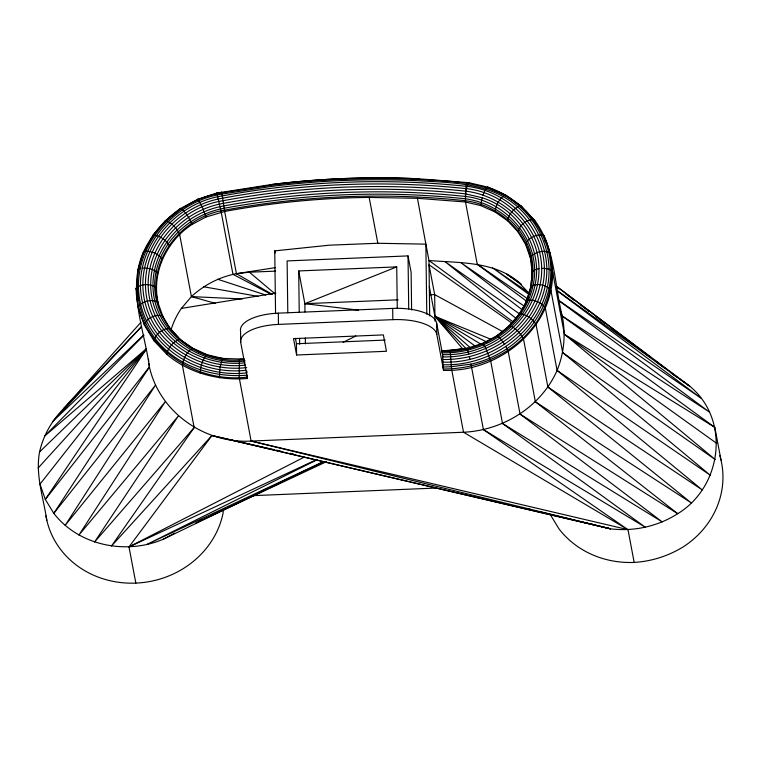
<?xml version="1.0" encoding="UTF-8"?>
<svg xmlns="http://www.w3.org/2000/svg" width="761" height="761" viewBox="0 0 761 761"><rect width="100%" height="100%" fill="white"/><g stroke="black" fill="none" stroke-linecap="round" stroke-linejoin="round"><path stroke-width="1.14" d="M532.215 272.847L530.455 258.274L525.613 244.395L517.899 231.734C519.335 225.142 527.44 218.692 534.251 219.739C555.292 247.325 554.217 283.72 562.189 316.005C565.984 334.26 564.072 353.171 557.09 370.436C541.023 406.926 502.869 430.469 463.516 432.238L251.111 441.057C205.156 443.929 159.582 412.5 149.403 366.964C144.267 329.351 127.02 289.361 143.42 252.119C151.477 234.474 164.424 219.615 180.347 208.619L180.747 208.39C186.017 212.262 189.622 218.483 191.905 224.543C166.507 241.132 151.249 272.904 158.183 303.011L157.736 302.003C147.577 259.111 182.554 216.695 224.428 210.188A772.215 705.457 -10.7 0 1 465.332 200.704C500.643 205.07 532.006 235.254 532.262 271.782L530.836 287.553L526.374 301.822L530.883 286.526L532.262 271.782L534.574 269.832L538.978 268.585C538.693 228.823 504.553 195.977 466.113 191.211L465.608 191.173A778.541 711.231 -10.7 0 0 222.906 200.733C177.227 207.686 139.006 253.946 150.088 300.7C159.667 342.364 204.034 367.268 244.994 362.807M525.613 244.395L525.651 243.235C529.199 237.632 537.342 233.256 543.868 235.51L545.485 242.188M162.255 259.463C158.84 253.698 150.735 250.512 144.181 251.453C129.246 285.451 139.13 327.344 167.353 351.382C189.318 370.036 218.711 377.504 247.116 375.192L247.515 378.493C218.759 380.833 189.013 373.232 166.783 354.36C167.82 347.739 173.403 341.366 179.767 339.32L193.208 348.452L207.468 354.816L222.526 358.412C181.384 353.951 146.968 313.237 156.157 271.506C162.987 238.878 191.82 214.022 224.105 208.267A773.252 706.408 -10.7 0 1 465.332 198.783C495.991 202.968 524.101 225.266 531.311 255.943C538.35 286.526 522.864 318.792 497.066 335.639L509.509 325.641C515.777 327.829 520.857 333.613 523.606 339.558L535.363 401.779L677.728 513.694C721.856 486.888 730.864 419.853 689.675 386.141L556.31 286.155M530.455 258.274L530.493 257.161C534.783 251.872 543.782 249.703 549.889 252.804L552.638 272L564.396 334.222L715.245 459.577L562.674 352.6L550.916 290.379C546.845 284.823 536.657 282.645 530.883 286.526L530.836 287.553M197.889 200.019L197.831 199.249L216.875 193.066L270.298 184.704A791.031 722.646 -10.7 0 1 418.674 178.806L468.966 182.688C465.456 187.606 465.428 195.729 465.485 201.988L477.242 264.21L527.449 301.898M166.783 354.36L153.893 340.671C155.472 334.05 163.453 327.582 170.331 328.628L181.042 340.5M223.42 509.547L223.097 513.019A90.131 82.34 -10.7 0 1 133.327 583.173A90.131 82.34 -10.7 0 1 45.926 515.806M46.83 520.324C43.425 497.713 35.272 475.007 39.562 451.939C43.272 435.501 51.796 420.633 63.601 408.667L140.966 322.255M538.978 268.585C539.625 318.697 490.636 356.643 442.683 354.607L443.007 364.719C496.01 366.773 549.794 324.509 549.09 269.232C548.443 245.061 537.228 222.06 519.211 206.069C491.663 181.403 453.071 181.422 418.369 179.453A789.404 721.152 -10.7 0 0 270.231 185.284L221.774 192.828C170.892 200.409 128.257 251.901 140.595 303.943C151.306 350.574 201.161 378.198 246.935 372.852L246.84 371.121M442.854 362.131C494.774 364.177 547.53 322.845 546.836 268.671C546.217 245.023 535.24 222.507 517.604 206.859C490.407 182.507 452.281 182.773 418.074 180.747A787.274 719.212 -10.7 0 0 270.326 186.569L221.936 194.103C172.176 201.551 130.483 251.91 142.545 302.821C152.951 348.072 201.142 375.211 245.66 370.312M245.527 365.071C197.375 370.854 145.798 335.867 145.484 284.766C145.009 241.675 181.137 205.013 222.526 198.193A780.862 713.352 -10.7 0 1 465.884 188.614L466.579 188.661C512.124 193.598 550.222 238.669 540.053 284.861C531.007 329.018 486.393 358.098 442.693 356.89M153.893 340.671L144.238 324.852C146.34 318.155 156.005 313.76 162.588 315.929L170.74 329.551L177.874 337.133M152.514 236.462L152.609 235.568L165.632 220.528L180.747 208.39M135.991 289.285L136.143 288.21C141.146 283.453 150.393 283.653 155.967 287.382L156.424 288.438M245.175 360.942C199.943 366.726 150.887 332.928 150.716 285.099C150.269 244.462 184.305 209.884 223.315 203.377A776.372 709.252 -10.7 0 1 465.399 193.846L482.065 197.727L480.866 205.622L495.088 211.967L507.587 220.785L517.899 231.734M244.405 359.049L239.667 359.249L239.449 359.896L239.163 377.456L251.111 441.057L610.436 528.809C633.818 531.749 657.865 526.384 677.728 513.694L520.039 414.079L508.281 351.867L506.036 346.74M216.98 193.884L216.875 193.066L221.765 192.257L222.022 192.942M467.425 349.166L467.302 348.253L482.816 343.278L485.927 348.624L490.74 361.266L502.498 423.477L645.499 527.354L483.416 429.613L470.983 364.119C514.426 354.769 551.364 315.644 550.878 270.012C550.422 232.2 522.902 198.754 487.563 187.111L484.881 190.583L482.912 195.177M143.877 252.034L153.284 235.073C159.896 235.606 166.602 240.333 169.636 246.184M520.134 313.056L518.992 315.102L527.173 300.167C533.784 299.216 541.794 302.469 545.342 308.215L557.09 370.436L702.222 489.894L547.872 387.035L536.115 324.823C532.976 318.973 526.336 314.188 519.677 313.665L508.966 325.993L508.985 326.897L510.412 325.213M521.266 311.011L524.671 304.885M149.004 363.634L149.403 366.964L53.803 513.342C78.944 545.856 126.231 555.054 163.311 539.207L323.767 461.775M146.445 349.061L45.308 499.416L53.803 513.342L155.567 385.028L65.142 525.385L165.356 401.561L78.897 535.078L178.388 415.934L94.526 542.06L194.16 427.596L182.412 365.385C183.04 358.821 186.768 351.734 192.466 348.272L193.551 349.318M194.16 427.596L111.448 546.065L211.929 435.53L251.044 444.414M149.403 366.964L45.308 499.416L39.991 484.148L146.369 349.014M156.195 232.124L157.67 230.393M162.083 225.189L165.632 220.528C171.843 222.716 176.98 228.452 179.644 234.388L191.401 296.609L181.394 308.395A81.931 74.854 -10.7 0 0 170.911 330.388M512.562 322.683L513.989 320.999M38.05 468.11L146.312 348.957M141.603 326.593L52.595 421.632L143.734 335.03M141.556 326.469L63.601 408.667L65.398 407.221M143.915 335.182L44.471 436.243L146.207 348.852L39.562 451.939M144.181 251.453L143.42 252.119L137.712 270.906L137.865 269.889L140.129 268.424M168.638 218.826L170.435 217.38M172.243 215.934L176.742 212.309M215.363 303.344L191.401 296.609C203.958 284.985 219.606 276.899 236.424 273.694L275.52 267.606M501.109 333.223L502.859 331.815M197.831 199.249L202.236 206.821L205.936 217.028L191.905 224.543M482.816 343.278L497.066 335.639L500.224 338.341L504.714 344.524M198.05 199.116L180.347 208.619L180.347 209.418M185.513 206.65L187.577 205.546M163.311 539.207L174.63 533.147M304.048 457.218L128.999 546.921L135.839 583.107M317.118 459.758L146.512 544.61L323.225 461.756M343.135 342.298L355.863 335.991M198.982 521.209L201.113 520.182M199.049 521.247L201.189 520.22M211.872 515.121L225.76 508.481M227.9 507.463L230.031 506.445M238.583 502.365L246.06 498.788M254.612 494.707L324.072 461.537M195.891 522.902L326.602 461.632M316.566 459.644L128.999 546.921L211.929 435.53L610.436 528.809L562.36 517.233M304.98 311.962L304.876 303.687L396.728 266.883L397.271 308.253M205.936 217.028L224.666 211.472A771.958 705.219 -10.7 0 1 369.161 197.422L417.456 198.307L465.485 201.988L480.866 205.622M442.75 359.458C487.649 360.657 533.404 330.702 542.698 285.375C553.152 237.841 513.951 191.468 467.092 186.378L466.217 186.312A783.193 715.483 -10.7 0 0 222.193 195.938C173.727 203.206 133.137 252.281 144.894 301.87C155.139 346.502 202.921 372.766 246.678 367.592M181.394 308.395L275.834 293.137M275.568 313.599L274.74 250.873L329.475 245.175L377.827 243.263L425.865 244.148L428.966 260.519L429.689 315.891M468.757 354.141L467.302 348.253L450.208 350.517L441.922 350.859M467.283 348.329L443.14 350.869M470.983 364.119L451.283 366.726L443.187 367.059L443.007 364.719M443.187 367.059L443.387 368.98C479.05 369.19 514.845 353.094 535.62 323.596C553.247 298.055 557.1 263.81 543.868 235.51M247.515 378.493L240.714 342.479L240.562 331.216A40.97 16.457 -0.8 0 1 278.317 313.151L392.695 308.405A40.97 16.457 -0.8 0 1 436.633 323.083L436.785 334.345L443.587 370.36C498.122 372.414 553.371 328.847 552.638 272C550.564 268.281 545.333 268.471 541.604 268.329M550.479 514.912L558.974 528.838A90.131 82.34 -10.7 0 0 634.17 562.417C651.854 561.371 668.919 555.806 683.92 546.436A90.131 82.34 -10.7 0 0 719.83 455.668M221.765 192.257L224.428 210.188L236.424 273.694L248.885 272.238L275.558 271.125M411.615 310.003L411.121 272.276L408.02 255.905L287.116 260.918L287.801 312.8M299.235 312.314L298.692 270.945L396.728 266.883M429.936 294.802L434.655 294.612L502.46 331.473M298.692 270.945L304.876 303.687L398.184 299.815M240.714 342.479A40.97 16.457 -0.8 0 1 278.469 324.405L392.838 319.658A40.97 16.457 -0.8 0 1 436.785 334.345M295.42 338.293L296.448 343.753L385.133 340.072M296.6 355.007L386.464 351.278L383.373 334.907L293.508 338.635L296.6 355.007L296.448 343.753M219.406 377.856L220.053 366.992L222.526 358.412L243.434 359.144M244.186 359.696C200.314 364.957 153.132 331.92 152.961 285.66C152.533 246.031 185.694 212.329 223.724 205.946A774.907 707.911 -10.7 0 1 465.475 196.462C507.425 200.99 542.507 242.512 533.147 285.061C524.71 326.393 482.607 352.99 441.856 351.496M441.856 352.79C483.53 354.245 526.488 326.935 535.116 284.7C543.145 247.306 517.832 208.99 482.065 197.727M247.315 377.114C193.874 383.744 136.495 344.952 136.143 288.21M253.042 495.649L436.624 488.029M142.088 268.072C147.491 268.043 154.806 268.633 157.793 273.732M191.401 296.609L242.188 298.959M520.534 283.625C495.354 261.137 460.395 263.059 428.966 260.519L513.123 321.865M304.876 303.687L358.583 310.174M203.663 286.764L258.055 296.381M487.563 187.111L505.837 195.12L521.409 206.098L534.745 220.604L525.08 210.34M253.346 444.938L274.046 449.637M276.348 450.151L280.952 451.197M290.15 453.29L293.603 454.07M231.163 440.077L610.436 528.809M468.595 182.63L488.124 187.206M251.111 441.057L627.987 529.666L634.17 562.417M527.754 508.805L531.207 509.651M540.443 511.896L547.368 513.58M549.67 514.141L560.058 516.671M217.694 279.239L265.675 295.011M490.931 339.301L434.94 316.338L429.309 286.497M491.596 189.365L503.088 194.502M591.43 523.882L593.513 524.814M198.631 351.582L202.683 353.399M487.135 342.184L434.94 316.338L434.655 294.612L429.014 264.761L512.191 323.301M271.144 294.374L232.961 274.34L220.956 210.835L216.875 193.066M236.424 273.694L272.257 294.374M481.428 344.514L434.94 316.338L434.978 321.094M502.498 423.477L662.289 521.96L520.039 414.079M721.009 460.129L714.826 427.378L564.396 334.222L716.767 443.406M535.363 401.779L691.207 502.859L547.872 387.035M560.305 310.583L562.189 316.005L709.509 412.11L559.002 300.766M557.09 370.436L710.336 475.273L562.674 352.6M559.088 300.671L701.014 398.184L556.928 290.616M477.242 264.21L527.963 298.997M524.015 305.979L461.28 262.983L522.417 309.946M521.342 284.5L506.845 274.188L521.304 284.348M529.742 293.375L492.624 267.843L528.077 293.803M483.416 429.613L627.987 529.666L463.516 432.238L451.758 370.027M519.744 314.027L445.128 261.746L516.557 318.792M508.985 197.85L512.657 200.438M515.416 202.388L521.856 206.925L520.505 205.812C514.198 207.848 508.51 214.193 507.587 220.785M671.164 372.88L677.756 377.732M679.583 379.026L689.675 386.141L557.071 290.455M184.894 343.211L189.698 346.597M562.189 316.005L714.826 427.378M475.016 345.989L434.94 316.338L462.574 348.719M556.995 287.344L558.897 288.771M565.556 293.756L574.117 300.176M580.776 305.161L589.337 311.582M595.996 316.566L604.567 322.987M611.226 327.972L619.787 334.383M625.494 338.664L635.007 345.789M640.714 350.07L650.227 357.194M655.944 361.475L665.456 368.6M556.377 286.307L635.121 345.684M637.024 347.111L650.303 357.128M655.05 360.704L665.485 368.571M670.232 372.148L675.92 376.438M275.32 294.088L248.876 271.753M470.469 347.891L434.94 316.338L466.113 348.69M519.344 283.006L529.656 293.955M506.227 195.9L505.085 194.94C499.444 198.383 495.63 205.441 495.088 211.967M162.588 315.929L163.016 316.89L157.736 302.003C151.62 298.902 142.621 301.071 138.34 306.36L138.198 307.501L144.238 324.852M170.331 328.628L170.74 329.551M207.763 355.663L206.906 354.721C202.388 359.544 200.409 366.792 200.181 373.318M467.844 183.315C465.646 181.575 465.466 194.35 465.475 196.452M450.502 351.306L450.208 350.517L451.539 368.647M469.337 356.652L469.927 359.268M436.633 323.083L442.683 355.121M369.161 197.422L377.827 243.263M274.74 250.873L275.149 253.052M417.456 198.307L425.865 244.148L426.788 314.179M443.387 368.98L443.587 370.36M148.462 359.192L148.728 361.408M408.02 255.905L408.724 308.956M392.695 308.405L392.838 319.658M305.323 337.96L305.408 343.877M299.577 338.322L299.653 344.229M278.317 313.151L278.469 324.405M270.298 184.704A792.058 723.578 -10.7 0 1 418.94 178.854"/></g></svg>
